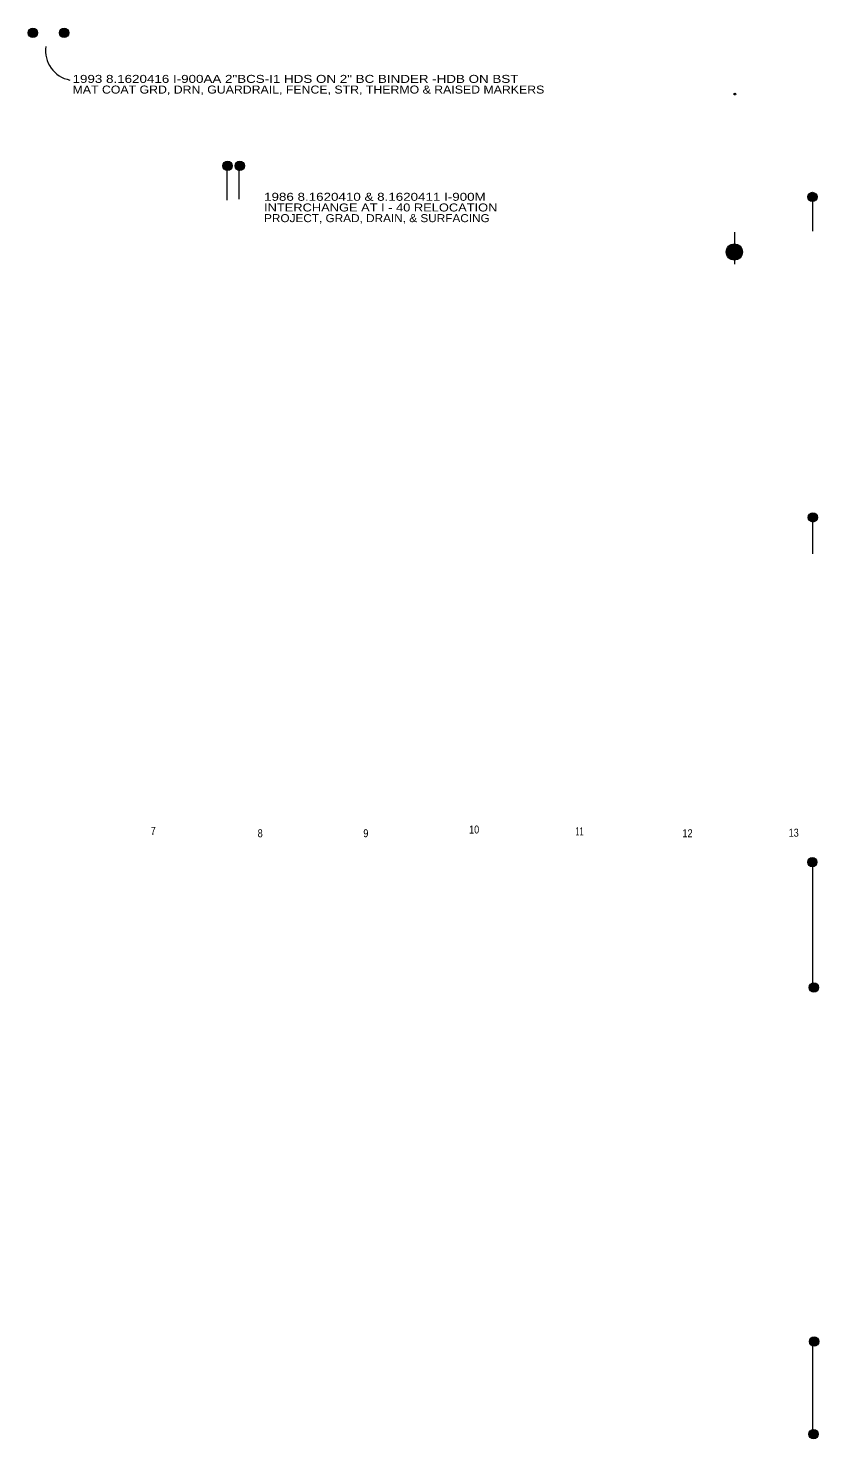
# Model space of a CAD drawing. Extents: x 2147485.21 to 2147493.22, y 2147477.68 to 2147483.42.
# Drawn here: x 2147485.21 to 2147488.17, y 2147477.69 to 2147482.97 of the extents above; entities that cross this region are included whole.
import ezdxf
from ezdxf.enums import TextEntityAlignment as Align

# ---------------------------------------------------------------- set-up
doc = ezdxf.new("R2010")
doc.units = 0
doc.header["$LTSCALE"] = 0.012
doc.header["$PDMODE"] = 32
doc.header["$PDSIZE"] = 0.006
doc.layers.add('1', color=7, linetype='Continuous', lineweight=13)

msp = doc.modelspace()

# ---------------------------------------------------------------- hatches: boundary and pattern name
at = {"layer": '1'}
for points in [[(2147485.24065, 2147482.95659, 1), (2147485.20575, 2147482.95659, 1)], [(2147485.35765, 2147482.95659, 1), (2147485.32275, 2147482.95659, 1)], [(2147485.97045, 2147482.458, 1), (2147485.93555, 2147482.458, 1)], [(2147486.01645, 2147482.458, 1), (2147485.98155, 2147482.458, 1)], [(2147488.16315, 2147482.34131, 1), (2147488.12825, 2147482.34131, 1)], [(2147487.88341, 2147482.135, 1), (2147487.82259, 2147482.135, 1)], [(2147488.16485, 2147481.14027, 1), (2147488.12995, 2147481.14027, 1)], [(2147488.16281, 2147479.84779, 1), (2147488.12791, 2147479.84779, 1)], [(2147488.16864, 2147479.37805, 1), (2147488.13374, 2147479.37805, 1)], [(2147488.16959, 2147478.05034, 1), (2147488.13469, 2147478.05034, 1)], [(2147488.16759, 2147477.70334, 1), (2147488.13269, 2147477.70334, 1)]]:
    msp.add_hatch(color=256, dxfattribs=at).paths.add_polyline_path(points)

# ---------------------------------------------------------------- linework, layer by layer
for p, q in [((2147487.855, 2147482.727), (2147487.855, 2147482.73)), ((2147485.952, 2147482.33), (2147485.952, 2147482.456)), ((2147485.996, 2147482.333), (2147485.996, 2147482.471)), ((2147488.147, 2147482.213), (2147488.147, 2147482.348)), ((2147487.855, 2147482.09), (2147487.855, 2147482.21)), ((2147488.147, 2147481.003), (2147488.147, 2147481.137)), ((2147488.147, 2147479.365), (2147488.147, 2147479.851)), ((2147488.147, 2147477.693), (2147488.147, 2147478.051))]:
    msp.add_line(p, q, dxfattribs=at)
for centre, radius in [((2147485.2232, 2147482.95659), 0.01745), ((2147485.3402, 2147482.95659), 0.01745), ((2147485.953, 2147482.458), 0.01745), ((2147485.999, 2147482.458), 0.01745), ((2147488.1457, 2147482.34131), 0.01745), ((2147487.853, 2147482.135), 0.03041), ((2147488.1474, 2147481.14027), 0.01745), ((2147488.14536, 2147479.84779), 0.01745), ((2147488.15119, 2147479.37805), 0.01745), ((2147488.15214, 2147478.05034), 0.01745), ((2147488.15014, 2147477.70334), 0.01745)]:
    msp.add_circle(centre, radius, dxfattribs=at)
msp.add_arc((2147485.383, 2147482.89), 0.11215, 171.79764, 259.2157, dxfattribs=at)
msp.add_point((2147487.855, 2147482.727), dxfattribs=at)

# ---------------------------------------------------------------- texts
for s, width, p in [('1993 8.1620416 I-900AA 2"BCS-I1 HDS ON 2" BC BINDER -HDB ON BST ', 1.25, (2147485.372, 2147482.769)), ('MAT COAT GRD, DRN, GUARDRAIL, FENCE, STR, THERMO & RAISED MARKERS', 1.15, (2147485.372, 2147482.729)), ('1986 8.1620410 & 8.1620411 I-900M', 1.25, (2147486.09, 2147482.327)), ('INTERCHANGE AT I - 40 RELOCATION', 1.2, (2147486.09, 2147482.287)), ('PROJECT, GRAD, DRAIN, & SURFACING', 1.1, (2147486.09, 2147482.247))]:
    msp.add_text(s, height=0.03, dxfattribs=dict(at, width=width)).set_placement(p)
for s, width, p in [('7', 0.85, (2147485.6745, 2147479.95)), ('8', 0.85, (2147486.0755, 2147479.941)), ('9', 0.85, (2147486.4715, 2147479.941)), ('10', 0.85, (2147486.8775, 2147479.955)), ('11', 0.65, (2147487.2725, 2147479.948)), ('12', 0.85, (2147487.6775, 2147479.941)), ('13', 0.85, (2147488.0755, 2147479.943))]:
    msp.add_text(s, height=0.03, dxfattribs=dict(at, width=width)).set_placement(p, align=Align.CENTER)

doc.saveas('drawing.dxf')
